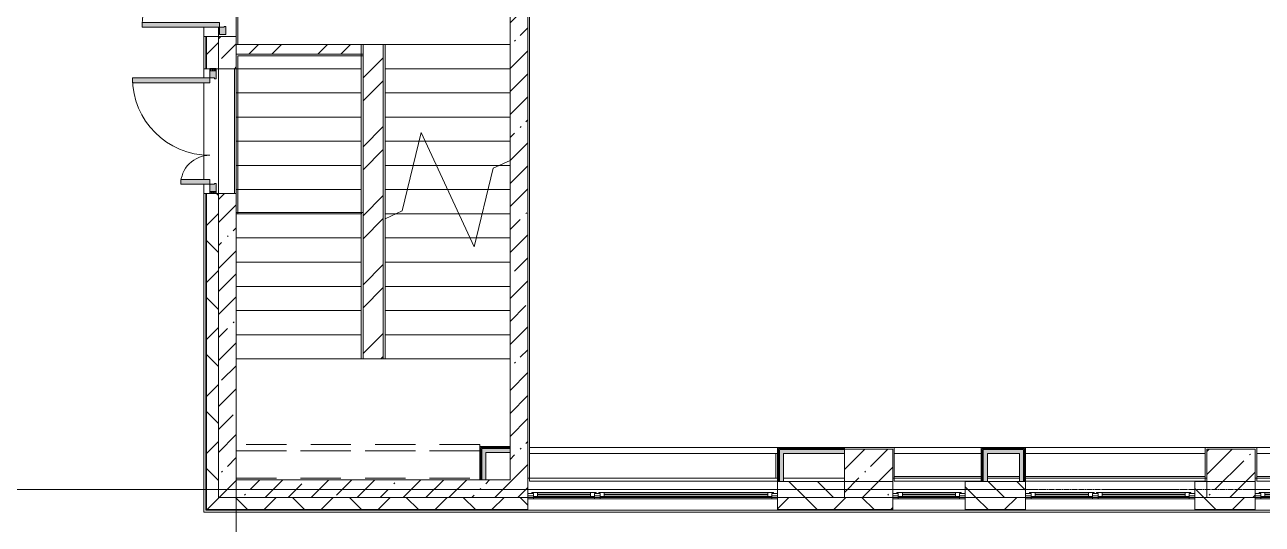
# Model space of a CAD drawing. Header units: millimetres. Extents: x 81610 to 276841, y -8553 to 29000.
# Drawn here: x 147316 to 162678, y -431 to 5765 of the extents above; entities that cross this region are included whole.
import ezdxf

# ---------------------------------------------------------------- set-up
doc = ezdxf.new("R2010")
doc.units = ezdxf.units.MM
doc.linetypes.add('200_ШТРИХ__ш1_п0_6_', pattern=[800, 500, -300])
doc.linetypes.add('Осевая', pattern=[31.75, 6.35, -4.7625, 15.875, -4.7625])
for name, color, linetype, lineweight in [('A-DETL-MBND-1', 7, '200_ШТРИХ__ш1_п0_6_', 9), ('A-GLAZ-3', 7, 'Continuous', 5), ('A-WALL', 7, 'Continuous', 9), ('A-WALL-5', 7, 'Continuous', 5), ('I-WALL-4', 7, 'Continuous', 5), ('S-COLS-3', 7, 'Continuous', 5), ('S-STRS-1', 7, 'Continuous', 5), ('S-STRS-MBND-1', 7, 'Continuous', 5), ('Оси', 7, 'Continuous', 9), ('Оси-2', 7, 'Осевая', 9)]:
    doc.layers.add(name, color=color, linetype=linetype, lineweight=lineweight)
for name, color, linetype, lineweight, true_color in [('A-DOOR-3', 7, 'Continuous', 5, 0xe2e2e2), ('A-DOOR-4', 7, 'Continuous', 5, 0xaaaaaa), ('A-DOOR-FRAM-3', 7, 'Continuous', 5, 0xaaaaaa), ('A-FLOR-2', 7, 'Continuous', 5, 0xaaaaaa), ('I-WALL-2', 7, 'Continuous', 5, 0xe7e7e7), ('I-WALL-3', 7, 'Continuous', 9, 0xe7e7e7)]:
    doc.layers.add(name, color=color, linetype=linetype, lineweight=lineweight, true_color=true_color)
pattern_1 = [(45, (149830.96, 0), (-353.5534, 353.5534), []), (135, (149830.96, 0), (-353.5534, -353.5534), [])]
pattern_2 = [(45, (149830.96, 0), (-285.123, 285.123), []), (45, (150116.1, 0), (-285.123, 285.123), [504.031, -100.806, 16.764, -84.042])]
pattern_3 = [(45, (149830.96, 0), (-427.684, 427.684), []), (45, (150116.1, 0), (-427.684, 427.684), [])]
pattern_4 = [(45, (149830.96, 0), (-530.33, 530.33), []), (135, (149830.96, 0), (-530.33, -530.33), [])]

# ---------------------------------------------------------------- blocks, each defined once
blk = doc.blocks.new('120_Окно_СКБ_1Ст - 120_Окно_СКБ_1Ст 900х2500_h_-22445987-1_11_3_птичка')
at = {"layer": 'A-GLAZ-3'}
for p, q in [((-450, -127), (-450, -57)), ((-450, -57), (-380, -57)), ((450, -57), (-450, -57)), ((-380, -127), (-450, -127)), ((-450, -127), (-400, -127)), ((-380, -127), (-400, -127)), ((-400, -127), (-400, -137)), ((-400, -137), (400, -137)), ((400, -137), (-400, -137)), ((-380, -57), (-380, -127)), ((380, -87), (-380, -87)), ((-380, -87), (-380, -127)), ((-330, -137), (-330, -87)), ((-330, -107), (330, -107)), ((330, -117), (-330, -117)), ((330, -137), (330, -87)), ((380, -127), (380, -57)), ((380, -57), (450, -57)), ((380, -127), (380, -87)), ((450, -127), (380, -127)), ((400, -127), (380, -127)), ((400, -127), (450, -127)), ((400, -137), (400, -127)), ((450, -57), (450, -127))]:
    blk.add_line(p, q, dxfattribs=at)
blk = doc.blocks.new('120_Окно_СКБ_2Ст - 120_Окно_СКБ_2Ст 2100х2500 _мал створка справа_-22445857-1_11_3_птичка')
at = {"layer": 'A-GLAZ-3'}
for p, q in [((-1050, -127), (-1050, -57)), ((-1050, -57), (-980, -57)), ((1050, -57), (-1050, -57)), ((-980, -127), (-1050, -127)), ((-1050, -127), (-1000, -127)), ((-980, -127), (-1000, -127)), ((-1000, -127), (-1000, -137)), ((-1000, -137), (170, -137)), ((170, -137), (-1000, -137)), ((-980, -57), (-980, -127)), ((150, -87), (-980, -87)), ((-980, -87), (-980, -127)), ((-930, -137), (-930, -87)), ((-930, -107), (100, -107)), ((100, -117), (-930, -117)), ((100, -137), (100, -87)), ((150, -127), (150, -57)), ((150, -57), (220, -57)), ((150, -127), (150, -87)), ((220, -127), (150, -127)), ((170, -127), (150, -127)), ((170, -127), (200, -127)), ((170, -137), (170, -127)), ((220, -127), (200, -127)), ((200, -127), (200, -137)), ((200, -137), (1000, -137)), ((1000, -137), (200, -137)), ((220, -57), (220, -127)), ((980, -87), (220, -87)), ((220, -87), (220, -127)), ((270, -137), (270, -87)), ((270, -107), (930, -107)), ((930, -117), (270, -117)), ((930, -137), (930, -87)), ((980, -127), (980, -57)), ((980, -57), (1050, -57)), ((980, -127), (980, -87)), ((1050, -127), (980, -127)), ((1000, -127), (980, -127)), ((1000, -127), (1050, -127)), ((1000, -137), (1000, -127)), ((1050, -57), (1050, -127))]:
    blk.add_line(p, q, dxfattribs=at)
blk = doc.blocks.new('120_Окно_СКБ_2Ст - 120_Окно_СКБ_2Ст 3100х2500 _мал_створка слева_-V59-1_11_3_птичка')
at = {"layer": 'A-GLAZ-3'}
for p, q in [((-1550, -127), (-1550, -57)), ((-1550, -57), (-1480, -57)), ((1550, -57), (-1550, -57)), ((-1480, -127), (-1550, -127)), ((-1550, -127), (-1500, -127)), ((-1480, -127), (-1500, -127)), ((-1500, -127), (-1500, -137)), ((-1500, -137), (670, -137)), ((670, -137), (-1500, -137)), ((-1480, -57), (-1480, -127)), ((650, -87), (-1480, -87)), ((-1480, -87), (-1480, -127)), ((-1430, -137), (-1430, -87)), ((-1430, -107), (600, -107)), ((600, -117), (-1430, -117)), ((600, -137), (600, -87)), ((650, -127), (650, -57)), ((650, -57), (720, -57)), ((650, -127), (650, -87)), ((720, -127), (650, -127)), ((670, -127), (650, -127)), ((670, -127), (700, -127)), ((670, -137), (670, -127)), ((720, -127), (700, -127)), ((700, -127), (700, -137)), ((700, -137), (1500, -137)), ((1500, -137), (700, -137)), ((720, -57), (720, -127)), ((1480, -87), (720, -87)), ((720, -87), (720, -127)), ((770, -137), (770, -87)), ((770, -107), (1430, -107)), ((1430, -117), (770, -117)), ((1430, -137), (1430, -87)), ((1480, -127), (1480, -57)), ((1480, -57), (1550, -57)), ((1480, -127), (1480, -87)), ((1550, -127), (1480, -127)), ((1500, -127), (1480, -127)), ((1500, -127), (1550, -127)), ((1500, -137), (1500, -127)), ((1550, -57), (1550, -127))]:
    blk.add_line(p, q, dxfattribs=at)
blk = doc.blocks.new('110_Дверь_СКБ_2Ст_Наружная - ДН-1_л__ Двухстворчатая 1350 х3200 _ЛК_ в свету с верхним остеклением 2-22796854-1_11_3_птичка')
at = {"layer": 'A-DOOR-3'}
for points in [[(-715.5, 101), (-715.5, -91), (-655.5, -91), (-655.5, 869), (-715.5, 869)], [(694.5, -79), (694.5, -91), (754.5, -91), (754.5, 419), (694.5, 419), (694.5, -12.6)]]:
    blk.add_hatch(color=256, dxfattribs=at).paths.add_polyline_path(points)
h = blk.add_hatch(color=256, dxfattribs=at)
h.paths.add_polyline_path([(-805.5, -171), (-705.5, -171), (-705.5, -151), (-715.5, -151), (-715.5, -91), (-805.5, -91)])
h.paths.add_polyline_path([(744.5, -171), (844.5, -171), (844.5, -91), (754.5, -91), (754.5, -151), (744.5, -151)])
at = {"layer": 'A-DOOR-4'}
for p, q in [((-715.5, 869), (-715.5, -91)), ((-655.5, 869), (-715.5, 869)), ((-655.5, -91), (-655.5, 869)), ((754.5, 419), (694.5, 419)), ((694.5, 419), (694.5, -91)), ((754.5, -91), (754.5, 419)), ((-715.5, -91), (-655.5, -91)), ((694.5, -91), (754.5, -91))]:
    blk.add_line(p, q, dxfattribs=at)
for centre, radius, start, end in [((-715.5, -91), 960, 0, 90), ((754.5, -91), 510, 90, 180)]:
    blk.add_arc(centre, radius, start, end, dxfattribs=at)
at = {"layer": 'A-DOOR-FRAM-3'}
for p, q in [((-715.5, -91), (-805.5, -91)), ((-805.5, -91), (-805.5, -171)), ((-715.5, -151), (-715.5, -91)), ((-705.5, -151), (-715.5, -151)), ((-705.5, -171), (-705.5, -151)), ((754.5, -151), (744.5, -151)), ((744.5, -151), (744.5, -171)), ((754.5, -91), (754.5, -151)), ((844.5, -91), (754.5, -91)), ((844.5, -171), (844.5, -91)), ((-805.5, -171), (-705.5, -171)), ((744.5, -171), (844.5, -171))]:
    blk.add_line(p, q, dxfattribs=at)
blk = doc.blocks.new('110_Дверь_СКБ_2Ст_Наружная - ДН-3_л__ Двухстворчатая 1200 х3200 из подвала EI30-23666533-1_11_3_птичка')
at = {"layer": 'A-DOOR-3'}
for points in [[(620, 989), (620, 29), (680, 29), (680, 989)], [(-640, 71), (-640, 29), (-580, 29), (-580, 389), (-640, 389), (-640, 79)]]:
    blk.add_hatch(color=256, dxfattribs=at).paths.add_polyline_path(points)
h = blk.add_hatch(color=256, dxfattribs=at)
h.paths.add_polyline_path([(-730, -51), (-630, -51), (-630, -31), (-640, -31), (-640, 29), (-730, 29)])
h.paths.add_polyline_path([(670, -51), (770, -48), (770, 29), (680, 29), (680, -31), (670, -31)])
at = {"layer": 'A-DOOR-4'}
h = blk.add_hatch(dxfattribs=at)
h.set_pattern_fill('FP_165', color=256, style=0, pattern_type=2)
h.set_pattern_definition([(135, (1526.41, 143.685), (-14.14214, -14.14214), []), (225, (1526.41, 143.685), (14.14214, -14.14214), [])])
h.paths.add_polyline_path([(770, -48), (772, -51), (795, -51), (795, 29), (770, 29), (770, -31)])
at = {"layer": 'A-DOOR-FRAM-3'}
h = blk.add_hatch(dxfattribs=at)
h.set_pattern_fill('FP_166', color=256, style=0, pattern_type=2)
h.set_pattern_definition([(45, (-596.384, 143.685), (-14.1421, 14.1421), []), (135, (-596.384, 143.685), (-14.1421, -14.1421), [])])
h.paths.add_polyline_path([(-755, 29), (-755, -51), (-730, -51), (-730, 29)])
at = {"layer": 'A-DOOR-4'}
for p, q in [((680, 989), (620, 989)), ((620, 989), (620, 29)), ((680, 29), (680, 989)), ((-640, 389), (-640, 29)), ((-580, 389), (-640, 389)), ((-580, 29), (-580, 389)), ((-640, 29), (-580, 29)), ((620, 29), (680, 29))]:
    blk.add_line(p, q, dxfattribs=at)
for centre, radius, start, end in [((680, 29), 960, 90, 180), ((-640, 29), 360, 0, 90)]:
    blk.add_arc(centre, radius, start, end, dxfattribs=at)
at = {"layer": 'A-DOOR-FRAM-3'}
for p, q in [((-730, 29), (-755, 29)), ((-755, 29), (-755, -51)), ((-640, 29), (-730, 29)), ((-730, 29), (-730, -51)), ((-730, -51), (-730, 29)), ((-640, -31), (-640, 29)), ((680, 29), (680, -31)), ((770, 29), (680, 29)), ((770, -51), (770, 29)), ((795, 29), (770, 29)), ((770, 29), (770, -51)), ((795, -51), (795, 29)), ((-755, -51), (-730, -51)), ((-730, -51), (-630, -51)), ((-630, -31), (-640, -31)), ((-630, -51), (-630, -31)), ((680, -31), (670, -31)), ((670, -31), (670, -51)), ((670, -51), (770, -51)), ((770, -51), (795, -51))]:
    blk.add_line(p, q, dxfattribs=at)
blk = doc.blocks.new('Зашивка приборов отопления18 - Зашивка приборов отопления-33281779-1_11_3_птичка')
at = {"layer": 'A-WALL-5'}
for p, q in [((12140, 520), (9910, 520)), ((12140, 445), (12140, 520)), ((12140, 445), (9910, 445)), ((9910, 445), (12140, 445)), ((12140, 105), (12140, 445)), ((9910, 105), (12140, 105))]:
    blk.add_line(p, q, dxfattribs=at)
blk = doc.blocks.new('Зашивка приборов отопления16 - Зашивка приборов отопления-33282046-1_11_3_птичка')
at = {"layer": 'A-WALL-5'}
for p, q in [((10990, 520), (9910, 520)), ((9910, 520), (9910, 445)), ((10990, 445), (9910, 445)), ((9910, 445), (9910, 105)), ((9910, 445), (10990, 445)), ((9910, 105), (10990, 105))]:
    blk.add_line(p, q, dxfattribs=at)
blk = doc.blocks.new('Зашивка приборов отопления17 - Зашивка приборов отопления-33282118-1_11_3_птичка')
at = {"layer": 'A-WALL-5'}
for p, q in [((10990, 520), (7910, 520)), ((7910, 520), (7910, 445)), ((10990, 445), (7910, 445)), ((7910, 445), (7910, 105)), ((7910, 445), (10990, 445)), ((7910, 105), (10990, 105))]:
    blk.add_line(p, q, dxfattribs=at)
blk = doc.blocks.new('Зашивка приборов отопления19 - Зашивка приборов отопления-33282289-1_11_3_птичка')
at = {"layer": 'A-WALL-5'}
for p, q in [((12140, 520), (10059, 520)), ((10059, 520), (10059, 445)), ((10059, 445), (12140, 445)), ((12140, 445), (10061, 445)), ((10061, 445), (10061, 105)), ((10061, 105), (12140, 105))]:
    blk.add_line(p, q, dxfattribs=at)
blk = doc.blocks.new('Зашивка приборов отопления45 - Зашивка приборов отопления-33465879-1_11_3_птичка')
at = {"layer": 'A-DETL-MBND-1'}
for p, q in [((3135, 556), (110, 556)), ((3135, 481), (110, 481)), ((110, 481), (3135, 481)), ((3135, 535), (3135, 556)), ((110, 141), (3135, 141))]:
    blk.add_line(p, q, dxfattribs=at)

msp = doc.modelspace()

# ---------------------------------------------------------------- hatches: boundary and pattern name
at = {"layer": 'A-WALL-5'}
h = msp.add_hatch(dxfattribs=at)
h.set_pattern_fill('FP_65', color=256, style=0, pattern_type=2)
h.set_pattern_definition(pattern_1)
h.paths.add_polyline_path([(149721, -100), (149721, 3670), (149571, 3670), (149571, -100)])
h.paths.add_polyline_path([(149571, 5220), (149721, 5220), (149721, 5620), (149571, 5620), (149571, 5520)])
h.paths.add_polyline_path([(149571, 7320), (149721, 7320), (149721, 8520), (149571, 8520), (149571, 7544.6)])
h.paths.add_polyline_path([(149631.6, 10820), (149721, 10820), (149721, 12220), (149571, 12220), (149571, 10820)])
h.paths.add_polyline_path([(149721, 13120), (149720.4, 15350), (149571, 15350), (149571, 13120), (149676.7, 13120)])
h = msp.add_hatch(dxfattribs=at)
h.set_pattern_fill('FP_76', color=256, style=0, pattern_type=2)
h.set_pattern_definition([(135, (149830.96, 0), (-176.7767, -176.7767), [])])
h.paths.add_polyline_path([(156661, -100), (157491, -100), (157491, 100), (156661, 100), (156661, -80)])
h.paths.add_polyline_path([(171741, -100), (171741, 100), (171441, 100), (171441, -100)])
h.paths.add_polyline_path([(177141, -100), (178140.7, -100), (178140.7, 100), (177141, 100), (177141, -80)])
h.paths.add_polyline_path([(158990.7, -100), (159741, -100), (159741, 100), (158990.7, 100), (158990.7, -80)])
h.paths.add_polyline_path([(161991, -100), (161991, 100), (161841, 100), (161841, -100)])
h.paths.add_polyline_path([(170321, -100), (170541, -100), (170541, 100), (169191, 100), (169191, -100), (169226.2, -100)])
h.paths.add_polyline_path([(176241, -100), (176241, 100), (175991, 100), (175991, -100)])
h.paths.add_polyline_path([(165441, -100), (165441, 100), (164691, 100), (164691, -100)])
h.paths.add_polyline_path([(166341, -100), (166491, -94.4), (166491, 100), (166341, 100), (166341, -80)])
h.paths.add_polyline_path([(172466, -100), (172466, 100), (172341, 100), (172341, -100)])
h.paths.add_polyline_path([(175266, -100), (175391, -100), (175391, 100), (175266, 100), (175266, -80)])
h = msp.add_hatch(dxfattribs=at)
h.set_pattern_fill('FP_65', color=256, style=0, pattern_type=2)
h.set_pattern_definition(pattern_1)
h.paths.add_polyline_path([(225524.8, -250), (225531, -250), (225531, -100), (223811, -100), (223811, -250), (225523, -250)])
h.paths.add_polyline_path([(217558.9, -250), (220491, -250), (220491, -100), (216891, -100), (216891, -250)])
h.paths.add_polyline_path([(222067, -250), (222111, -250), (222111, -100), (221391, -101.8), (221391, -250), (221911, -250)])
h.paths.add_polyline_path([(211441, -250), (211441, -100), (210741, -100), (210741, -250), (211052.5, -250)])
h.paths.add_polyline_path([(213541, -250), (214091, -250), (214091, -100), (213541, -100), (213541, -121.3)])
h.paths.add_polyline_path([(209841, -250), (209841, -100), (209091, -100), (209091, -250)])
h.paths.add_polyline_path([(206991, -250), (206991, -100), (206241, -100), (206241, -250), (206405.2, -250)])
h.paths.add_polyline_path([(214991, -250), (215991, -250), (215991, -100), (214991, -100), (214991, -118)])
h.paths.add_polyline_path([(201702.5, -250), (203141, -250), (203141, -100), (201702.5, -100), (201702.5, -150.7)])
h.paths.add_polyline_path([(199602.5, -250), (199602.5, -100), (198891, -100), (198891, -250), (198969.4, -250)])
h.paths.add_polyline_path([(197991, -250), (197991, -100), (197241, -100), (197241, -250)])
h.paths.add_polyline_path([(194141, -250), (194141, -100), (192568.5, -100), (192568.5, -250), (193392.5, -250)])
h.paths.add_polyline_path([(190468.5, -250), (190468.5, -100), (189771, -100), (189771, -250)])
h.paths.add_polyline_path([(188871, -250), (188871, -100), (187821, -100), (187821, -250), (188745.1, -250)])
h.paths.add_polyline_path([(186921, -250), (186921, -100), (185801, -100), (185801, -250), (186886.2, -250)])
h.paths.add_polyline_path([(183701, -250), (183701, -100), (182841, -100), (182841, -250)])
h.paths.add_polyline_path([(180041, -250), (180041, -100), (179040.7, -100), (179040.7, -250), (179450.4, -250)])
h.paths.add_polyline_path([(178140.7, -250), (178140.7, -100), (177141, -100), (177141, -250)])
h.paths.add_polyline_path([(171441, -250), (172466, -250), (172466, -100), (171441, -100), (171441, -226)])
h.paths.add_polyline_path([(165441, -250), (165441, -100), (164691, -100), (164691, -250)])
h.paths.add_polyline_path([(176241, -250), (176241, -100), (175266, -100), (175266, -250), (175732.5, -250)])
h.paths.add_polyline_path([(166341, -250), (167091, -250), (167091, -100), (166341, -100), (166341, -238.7)])
h.paths.add_polyline_path([(169191, -250), (170541, -250), (170541, -100), (169191, -100), (169191, -231.6)])
h.paths.add_polyline_path([(150636.6, -250), (153561, -250), (153561, -100), (149571, -100), (149571, -250), (149941, -250)])
h.paths.add_polyline_path([(157491, -250), (158090.7, -250), (158090.7, -100), (156661, -100), (156661, -250), (157143, -250)])
h.paths.add_polyline_path([(161841, -250), (162591, -248), (162591, -100), (161841, -100), (161841, -249.9)])
h.paths.add_polyline_path([(159741, -250), (159741, -100), (158990.7, -100), (158990.7, -250), (159001.9, -250)])
at = {"layer": 'I-WALL-2'}
msp.add_hatch(color=256, dxfattribs=at).paths.add_polyline_path([(156736, 445), (157491, 445), (157491, 495), (156736, 495)])
at = {"layer": 'I-WALL-3'}
for points in [[(152991, 460), (153341, 460), (153341, 510), (152991, 510), (152991, 481)], [(156686, 100), (156736, 100), (156736, 495), (156686, 495), (156686, 120)], [(159265.7, 445), (159666, 445), (159666, 495), (159215.7, 495), (159215.7, 445)], [(159716, 100), (159716, 495), (159666, 495), (159666, 100)], [(152991, 120), (153041, 125.5), (153041, 460), (152991, 458.7), (152991, 121.8)], [(159265.7, 100), (159265.7, 445), (159215.7, 445), (159215.7, 100)]]:
    msp.add_hatch(color=256, dxfattribs=at).paths.add_polyline_path(points)
at = {"layer": 'I-WALL-4'}
h = msp.add_hatch(dxfattribs=at)
h.set_pattern_fill('FP_45', color=256, style=0, pattern_type=2)
h.set_pattern_definition(pattern_2)
h.paths.add_polyline_path([(149721, -100), (149941, -100), (149941, 3670), (149721, 3670), (149721, 1795.6)])
h.paths.add_polyline_path([(149721, 5220), (149941, 5220), (149941, 5620), (149721, 5620), (149721, 5400)])
h.paths.add_polyline_path([(149721, 7320), (149941, 7320), (149941, 7900), (149721, 7900), (149721, 7544.6)])
h = msp.add_hatch(dxfattribs=at)
h.set_pattern_fill('FP_45', color=256, style=0, pattern_type=2)
h.set_pattern_definition(pattern_2)
h.paths.add_polyline_path([(153561, 120), (153561, 7900), (153341, 7900), (153341, 120), (153494.7, 120)])
h = msp.add_hatch(dxfattribs=at)
h.set_pattern_fill('FP_106', color=256, style=0, pattern_type=2)
h.set_pattern_definition(pattern_3)
h.paths.add_polyline_path([(149961, 5400), (151516, 5400), (151516, 5520), (149941, 5520), (149941, 5400)])
h = msp.add_hatch(dxfattribs=at)
h.set_pattern_fill('FP_106', color=256, style=0, pattern_type=2)
h.set_pattern_definition(pattern_3)
h.paths.add_polyline_path([(151766, 1620), (151766, 5520), (151516, 5520), (151516, 1620)])
h = msp.add_hatch(dxfattribs=at)
h.set_pattern_fill('FP_181', color=256, style=0, pattern_type=2)
h.set_pattern_definition(pattern_4)
h.paths.add_polyline_path([(156661, 100), (156673.5, 100), (156673.5, 520), (156661, 520), (156661, 120)])
h = msp.add_hatch(dxfattribs=at)
h.set_pattern_fill('FP_181', color=256, style=0, pattern_type=2)
h.set_pattern_definition(pattern_4)
h.paths.add_polyline_path([(156673.5, 507.5), (157491, 507.5), (157491, 520), (156673.5, 520)])
h = msp.add_hatch(dxfattribs=at)
h.set_pattern_fill('FP_181', color=256, style=0, pattern_type=2)
h.set_pattern_definition(pattern_4)
h.paths.add_polyline_path([(156673.5, 100), (156686, 100), (156686, 507.5), (156673.5, 507.5), (156673.5, 120)])
h = msp.add_hatch(dxfattribs=at)
h.set_pattern_fill('FP_181', color=256, style=0, pattern_type=2)
h.set_pattern_definition(pattern_4)
h.paths.add_polyline_path([(157143, 495), (157491, 500), (157491, 507.5), (156686, 507.5), (156686, 495), (156743.2, 495)])
h = msp.add_hatch(dxfattribs=at)
h.set_pattern_fill('FP_181', color=256, style=0, pattern_type=2)
h.set_pattern_definition(pattern_4)
h.paths.add_polyline_path([(159203.2, 100), (159203.2, 507.5), (159190.7, 507.5), (159190.7, 100)])
h = msp.add_hatch(dxfattribs=at)
h.set_pattern_fill('FP_181', color=256, style=0, pattern_type=2)
h.set_pattern_definition(pattern_4)
h.paths.add_polyline_path([(159215.7, 100), (159215.7, 495), (159203.2, 494.7), (159203.2, 100)])
h = msp.add_hatch(dxfattribs=at)
h.set_pattern_fill('FP_181', color=256, style=0, pattern_type=2)
h.set_pattern_definition(pattern_4)
h.paths.add_polyline_path([(159728.5, 100), (159728.5, 507.5), (159716, 507.5), (159716, 100)])
h = msp.add_hatch(dxfattribs=at)
h.set_pattern_fill('FP_181', color=256, style=0, pattern_type=2)
h.set_pattern_definition(pattern_4)
h.paths.add_polyline_path([(159741, 100), (159741, 520), (159728.5, 520), (159728.5, 100)])
h = msp.add_hatch(dxfattribs=at)
h.set_pattern_fill('FP_45', color=256, style=0, pattern_type=2)
h.set_pattern_definition(pattern_2)
h.paths.add_polyline_path([(151791, -100), (153561, -100), (153561, 120), (149941, 120), (149941, -100), (151491, -100)])
at = {"layer": 'S-COLS-3'}
h = msp.add_hatch(dxfattribs=at)
h.set_pattern_fill('FP_45', color=256, style=0, pattern_type=2)
h.set_pattern_definition(pattern_2)
h.paths.add_polyline_path([(158072.4, -100), (158091, -100), (158091, 500), (157491, 500), (157491, -100)])
h = msp.add_hatch(dxfattribs=at)
h.set_pattern_fill('FP_45', color=256, style=0, pattern_type=2)
h.set_pattern_definition(pattern_2)
h.paths.add_polyline_path([(161991, -100), (162591, -100), (162591, 500), (161991, 500), (161991, -80)])

# ---------------------------------------------------------------- linework, layer by layer
at = {"layer": 'A-FLOR-2'}
for p, q in [((153581, 7693), (153581, 520)), ((149961, 7660), (149961, 5520)), ((151516, 5379.5), (149961.5, 5379.5)), ((149961.5, 5379.5), (149961.5, 3435)), ((151766, 5520), (151791, 5520)), ((149921, 5220), (149921, 3670)), ((149941, 3435), (151516, 3435)), ((157491, 520), (158110.7, 520)), ((161971, 520), (162609.5, 520)), ((153581, 445), (153581, 140)), ((156641, 445), (153581, 445)), ((156641, 140), (156641, 445)), ((158110.7, 445), (158110.7, 159.9)), ((159190.7, 445), (158110.7, 445)), ((161971, 445), (159741, 445)), ((161971, 159.9), (161971, 445)), ((162611, 445), (162611, 140)), ((164691, 445), (162611, 445)), ((158110.7, 159.9), (159190.7, 159.9)), ((159265.7, 159.9), (159666, 159.9)), ((159741, 159.9), (161971, 159.9)), ((162611, 160.3), (164691, 160.3))]:
    msp.add_line(p, q, dxfattribs=at)
at = {"layer": 'A-WALL'}
for p, q in [((149568, 5620), (149568, 5220)), ((149571, 5620), (149571, 5220)), ((149721, 5220), (149721, 5620)), ((149941, 5520), (149941, 5400)), ((151516, 5400), (151516, 5520)), ((149568, 3670), (149568, -253)), ((149571, 3670), (149571, -250)), ((149721, -100), (149721, 3670)), ((152978.5, 522.5), (153341, 522.5)), ((152978.5, 120), (152978.5, 522.5)), ((152991, 510), (153341, 510)), ((152991, 120), (152991, 510)), ((153341, 460), (153341, 535)), ((156673.5, 100), (156673.5, 507.5)), ((157491, 507.5), (156673.5, 507.5)), ((156686, 100), (156686, 495)), ((157491, 495), (156686, 495)), ((159203.2, 507.5), (159728.5, 507.5)), ((159203.2, 100), (159203.2, 507.5)), ((159215.7, 495), (159716, 495)), ((159215.7, 100), (159215.7, 495)), ((159716, 495), (159716, 100)), ((159728.5, 507.5), (159728.5, 100)), ((152966, 120), (153041, 120)), ((158090.7, -100), (156661, -100)), ((159741, -100), (158990.7, -100)), ((162591, -100), (161841, -100)), ((149568, -253), (153561, -253)), ((149571, -250), (153561, -250)), ((156661, -250), (158090.7, -250)), ((156661, -253), (158090.7, -253)), ((158990.7, -250), (159741, -250)), ((158990.7, -253), (159741, -253)), ((161841, -250), (162591, -250)), ((161841, -253), (162591, -253))]:
    msp.add_line(p, q, dxfattribs=at)
at = {"layer": 'A-WALL-5'}
for p, q in [((149541, 5105), (149541, 5735)), ((149721, 5735), (149721, 5620)), ((149721, 5620), (149541, 5620)), ((149563, 5620), (149563, 5220)), ((149541, 5220), (149613, 5220)), ((149693, 5220), (149721, 5220)), ((149721, 5220), (149721, 3670)), ((149541, 3845), (149541, 5045)), ((149541, -280), (149541, 3785)), ((149613, 3670), (149541, 3670)), ((149563, 3670), (149563, -258)), ((149721, 3670), (149693, 3670)), ((156661, 100), (156661, -258)), ((158090.7, 100), (156736, 100)), ((158090.7, -258), (158090.7, 100)), ((159666, 100), (158990.7, 100)), ((158990.7, 100), (158990.7, -258)), ((159741, -258), (159741, 100)), ((162591, 100), (161841, 100)), ((161841, 100), (161841, -258)), ((162591, -258), (162591, 100)), ((156661, -100), (153561, -100)), ((153561, -258), (153561, -100)), ((158091, -100), (158990.7, -100)), ((159741, -100), (161841, -100)), ((162591, -100), (164691, -100)), ((222111, -280), (149541, -280)), ((158990.7, -258), (149563, -258)), ((158990.7, -258), (171441, -258))]:
    msp.add_line(p, q, dxfattribs=at)
at = {"layer": 'I-WALL-4'}
for p, q in [((153561, -100), (153561, 7900)), ((149941, 7680), (149941, 5520)), ((153341, 7680), (153341, 535)), ((149721, 5620), (149721, 5735)), ((149941, 5620), (149721, 5620)), ((151766, 5520), (149941, 5520)), ((149941, 120), (149941, 5400)), ((149941, 5400), (151516, 5400)), ((151516, 5400), (151516, 1620)), ((151766, 1620), (151766, 5520)), ((149721, 5220), (149941, 5220)), ((149721, 3670), (149721, 5220)), ((149941, 3670), (149721, 3670)), ((151516, 1620), (151766, 1620)), ((153341, 535), (152966, 535)), ((152966, 535), (152966, 120)), ((156661, 520), (156661, 100)), ((157491, 520), (156661, 520)), ((157491, 445), (157491, 520)), ((159741, 520), (159190.7, 520)), ((159190.7, 520), (159190.7, 100)), ((159741, 100), (159741, 520)), ((153041, 460), (153341, 460)), ((153041, 120), (153041, 460)), ((153341, 460), (153341, 120)), ((156736, 100), (156736, 445)), ((156736, 445), (157491, 445)), ((159265.7, 445), (159666, 445)), ((159265.7, 100), (159265.7, 445)), ((159666, 445), (159666, 100)), ((152966, 120), (149941, 120)), ((153341, 120), (153041, 120)), ((153561, 140), (156661, 140)), ((156661, 100), (156736, 100)), ((156736, 140), (157491, 140)), ((158091, 140), (159190.7, 140)), ((159265.7, 140), (159666, 140)), ((159666, 100), (159741, 100)), ((159741, 140), (161991, 140)), ((162591, 140), (164691, 140)), ((149721, -100), (153561, -100)), ((153631, -80), (153561, -80)), ((154461, -80), (154391, -80)), ((156661, -80), (156591, -80)), ((158160.7, -80), (158091, -80)), ((158990.7, -80), (158920.7, -80)), ((159811, -80), (159741, -80)), ((160641, -80), (160571, -80)), ((161841, -80), (161771, -80)), ((162661, -80), (162591, -80))]:
    msp.add_line(p, q, dxfattribs=at)
at = {"layer": 'S-COLS-3'}
for p, q in [((158091, 500), (157491, 500)), ((157491, 500), (157491, -100)), ((158091, -100), (158091, 500)), ((162591, 500), (161991, 500)), ((161991, 500), (161991, -100)), ((162591, -100), (162591, 500)), ((157491, -100), (158091, -100)), ((161991, -100), (162591, -100))]:
    msp.add_line(p, q, dxfattribs=at)
at = {"layer": 'S-STRS-1'}
for p, q in [((153341, 5520), (151791, 5520)), ((151791, 5520), (151791, 5220)), ((153341, 5520), (151791, 5520)), ((151791, 5220), (151791, 4920)), ((153341, 5220), (151791, 5220)), ((153341, 5220), (151791, 5220)), ((151791, 4920), (151791, 4620)), ((153341, 4920), (151791, 4920)), ((153341, 4920), (151791, 4920)), ((151791, 4620), (151791, 4320)), ((153341, 4620), (151791, 4620)), ((153341, 4620), (151791, 4620)), ((151791, 4320), (151791, 4020)), ((152209.5, 4320), (151791, 4320)), ((152209.5, 4320), (151791, 4320)), ((152286.2, 4320), (152209.5, 4320)), ((152286.2, 4320), (152209.5, 4320)), ((153341, 4320), (152286.2, 4320)), ((153341, 4320), (152286.2, 4320)), ((151791, 4020), (151791, 3720)), ((152136.6, 4020), (151791, 4020)), ((152136.6, 4020), (151791, 4020)), ((152426.1, 4020), (152136.6, 4020)), ((152426.1, 4020), (152136.6, 4020)), ((153209.3, 4020), (152426.1, 4020)), ((153209.3, 4020), (152426.1, 4020)), ((153341, 4020), (153209.3, 4020)), ((153341, 4020), (153209.3, 4020)), ((151791, 3720), (151791, 3420)), ((152063.7, 3720), (151791, 3720)), ((152063.7, 3720), (151791, 3720)), ((152566, 3720), (152063.7, 3720)), ((152566, 3720), (152063.7, 3720)), ((153068.2, 3720), (152566, 3720)), ((153068.2, 3720), (152566, 3720)), ((153341, 3720), (153068.2, 3720)), ((153341, 3720), (153068.2, 3720)), ((149941, 3420), (151491, 3420)), ((149941, 3420), (151491, 3420)), ((149962, 3435), (149962, 3420)), ((151491, 3420), (151495, 3420)), ((151491, 3120), (151491, 3420)), ((151495, 3420), (151495, 3435)), ((151791, 3420), (151791, 3358.6)), ((151922.6, 3420), (151791, 3420)), ((151922.6, 3420), (151791, 3420)), ((152705.9, 3420), (151922.6, 3420)), ((152705.9, 3420), (151922.6, 3420)), ((152995.3, 3420), (152705.9, 3420)), ((152995.3, 3420), (152705.9, 3420)), ((153341, 3420), (152995.3, 3420)), ((153341, 3420), (152995.3, 3420)), ((151791, 3358.6), (151791, 3120)), ((149941, 3120), (151491, 3120)), ((149941, 3120), (151491, 3120)), ((151491, 2820), (151491, 3120)), ((151791, 3120), (151791, 2820)), ((152845.7, 3120), (151791, 3120)), ((152845.7, 3120), (151791, 3120)), ((152922.4, 3120), (152845.7, 3120)), ((152922.4, 3120), (152845.7, 3120)), ((153341, 3120), (152922.4, 3120)), ((153341, 3120), (152922.4, 3120)), ((149941, 2820), (151491, 2820)), ((149941, 2820), (151491, 2820)), ((151491, 2520), (151491, 2820)), ((151791, 2820), (151791, 2520)), ((153341, 2820), (151791, 2820)), ((153341, 2820), (151791, 2820)), ((149941, 2520), (151491, 2520)), ((149941, 2520), (151491, 2520)), ((151491, 2220), (151491, 2520)), ((151791, 2520), (151791, 2220)), ((153341, 2520), (151791, 2520)), ((153341, 2520), (151791, 2520)), ((149941, 2220), (151491, 2220)), ((149941, 2220), (151491, 2220)), ((151491, 1920), (151491, 2220)), ((151791, 2220), (151791, 1920)), ((153341, 2220), (151791, 2220)), ((153341, 2220), (151791, 2220)), ((149941, 1920), (151491, 1920)), ((149941, 1920), (151491, 1920)), ((151491, 1620), (151491, 1920)), ((151791, 1920), (151791, 1620)), ((153341, 1920), (151791, 1920)), ((153341, 1920), (151791, 1920)), ((149941, 1620), (151491, 1620)), ((149941, 1620), (151491, 1620)), ((151516, 1620), (151491, 1620)), ((151791, 1620), (151766, 1620)), ((153341, 1620), (151791, 1620)), ((153341, 1620), (151791, 1620))]:
    msp.add_line(p, q, dxfattribs=at)
at = {"layer": 'S-STRS-MBND-1'}
for p, q in [((149941, 5520), (151491, 5520)), ((149941, 1620), (149941, 5520)), ((151491, 1620), (151491, 5520)), ((149941, 5220), (151491, 5220)), ((149941, 5220), (151491, 5220)), ((149941, 4920), (151491, 4920)), ((149941, 4920), (151491, 4920)), ((149941, 4620), (151491, 4620)), ((149941, 4620), (151491, 4620)), ((149941, 4320), (151491, 4320)), ((149941, 4320), (151491, 4320)), ((151999.5, 3455.9), (152235.8, 4428.1)), ((152286.2, 4320), (152209.5, 4320)), ((152286.2, 4320), (152209.5, 4320)), ((152235.8, 4428.1), (152896.1, 3011.9)), ((149941, 4020), (151491, 4020)), ((149941, 4020), (151491, 4020)), ((152426.1, 4020), (152136.6, 4020)), ((152426.1, 4020), (152136.6, 4020)), ((153132.4, 3984.1), (153341, 4081.4)), ((153341, 4020), (153209.3, 4020)), ((153341, 4020), (153209.3, 4020)), ((152896.1, 3011.9), (153132.4, 3984.1)), ((149941, 3720), (151491, 3720)), ((149941, 3720), (151491, 3720)), ((152566, 3720), (152063.7, 3720)), ((152566, 3720), (152063.7, 3720)), ((153341, 3720), (153068.2, 3720)), ((153341, 3720), (153068.2, 3720)), ((149941, 3420), (151491, 3420)), ((149941, 3420), (151491, 3420)), ((151791, 3358.6), (151999.5, 3455.9)), ((152705.9, 3420), (151922.6, 3420)), ((152705.9, 3420), (151922.6, 3420)), ((153341, 3420), (152995.3, 3420)), ((153341, 3420), (152995.3, 3420)), ((153341, 3420), (153341, 1620)), ((151791, 3358.6), (151791, 1620)), ((149941, 3120), (151491, 3120)), ((149941, 3120), (151491, 3120)), ((152845.7, 3120), (151791, 3120)), ((152845.7, 3120), (151791, 3120)), ((153341, 3120), (152922.4, 3120)), ((153341, 3120), (152922.4, 3120)), ((149941, 2820), (151491, 2820)), ((149941, 2820), (151491, 2820)), ((153341, 2820), (151791, 2820)), ((153341, 2820), (151791, 2820)), ((149941, 2520), (151491, 2520)), ((149941, 2520), (151491, 2520)), ((153341, 2520), (151791, 2520)), ((153341, 2520), (151791, 2520)), ((149941, 2220), (151491, 2220)), ((149941, 2220), (151491, 2220)), ((153341, 2220), (151791, 2220)), ((153341, 2220), (151791, 2220)), ((149941, 1920), (151491, 1920)), ((149941, 1920), (151491, 1920)), ((153341, 1920), (151791, 1920)), ((153341, 1920), (151791, 1920)), ((149941, 1620), (149941, 120)), ((149941, 1620), (151491, 1620)), ((149941, 1620), (151491, 1620)), ((151791, 1620), (151491, 1620)), ((153341, 1620), (151791, 1620)), ((153341, 1620), (151791, 1620)), ((153341, 120), (153341, 1620)), ((149941, 120), (153341, 120))]:
    msp.add_line(p, q, dxfattribs=at)
at = {"layer": 'Оси'}
for p, q in [((149941, 5439), (149941, 15380)), ((149941, -4552.8), (149941, 5388.2)), ((146602.2, 0), (159102.2, 0))]:
    msp.add_line(p, q, dxfattribs=at)
at = {"layer": 'Оси-2'}
for p, q in [((149941, 5388.2), (149941, 5439)), ((159102.2, 0), (176091, 0))]:
    msp.add_line(p, q, dxfattribs=at)

# ---------------------------------------------------------------- block references
at = {"layer": 'A-DETL-MBND-1'}
msp.add_blockref('Зашивка приборов отопления45 - Зашивка приборов отопления-33465879-1_11_3_птичка', (149831, 0), dxfattribs=at)
at = {"layer": 'A-DOOR-4', "rotation": 89.99999999999991}
for name, p in [('110_Дверь_СКБ_2Ст_Наружная - ДН-1_л__ Двухстворчатая 1350 х3200 _ЛК_ в свету с верхним остеклением 2-22796854-1_11_3_птичка', (149642, 6450.5)), ('110_Дверь_СКБ_2Ст_Наружная - ДН-3_л__ Двухстворчатая 1200 х3200 из подвала EI30-23666533-1_11_3_птичка', (149642, 4425.5))]:
    msp.add_blockref(name, p, dxfattribs=at)
at = {"layer": 'A-GLAZ-3', "rotation": 180}
for name, p in [('120_Окно_СКБ_2Ст - 120_Окно_СКБ_2Ст 3100х2500 _мал_створка слева_-V59-1_11_3_птичка', (155111, -175)), ('120_Окно_СКБ_1Ст - 120_Окно_СКБ_1Ст 900х2500_h_-22445987-1_11_3_птичка', (158540.7, -175)), ('120_Окно_СКБ_2Ст - 120_Окно_СКБ_2Ст 2100х2500 _мал створка справа_-22445857-1_11_3_птичка', (160791, -175)), ('120_Окно_СКБ_2Ст - 120_Окно_СКБ_2Ст 2100х2500 _мал створка справа_-22445857-1_11_3_птичка', (163641, -175))]:
    msp.add_blockref(name, p, dxfattribs=at)
at = {"layer": 'A-WALL-5'}
for name, p in [('Зашивка приборов отопления17 - Зашивка приборов отопления-33282118-1_11_3_птичка', (145671, 0)), ('Зашивка приборов отопления16 - Зашивка приборов отопления-33282046-1_11_3_птичка', (148200.7, 0)), ('Зашивка приборов отопления18 - Зашивка приборов отопления-33281779-1_11_3_птичка', (149831, 0)), ('Зашивка приборов отопления19 - Зашивка приборов отопления-33282289-1_11_3_птичка', (152551, 0))]:
    msp.add_blockref(name, p, dxfattribs=at)

doc.saveas('drawing.dxf')
